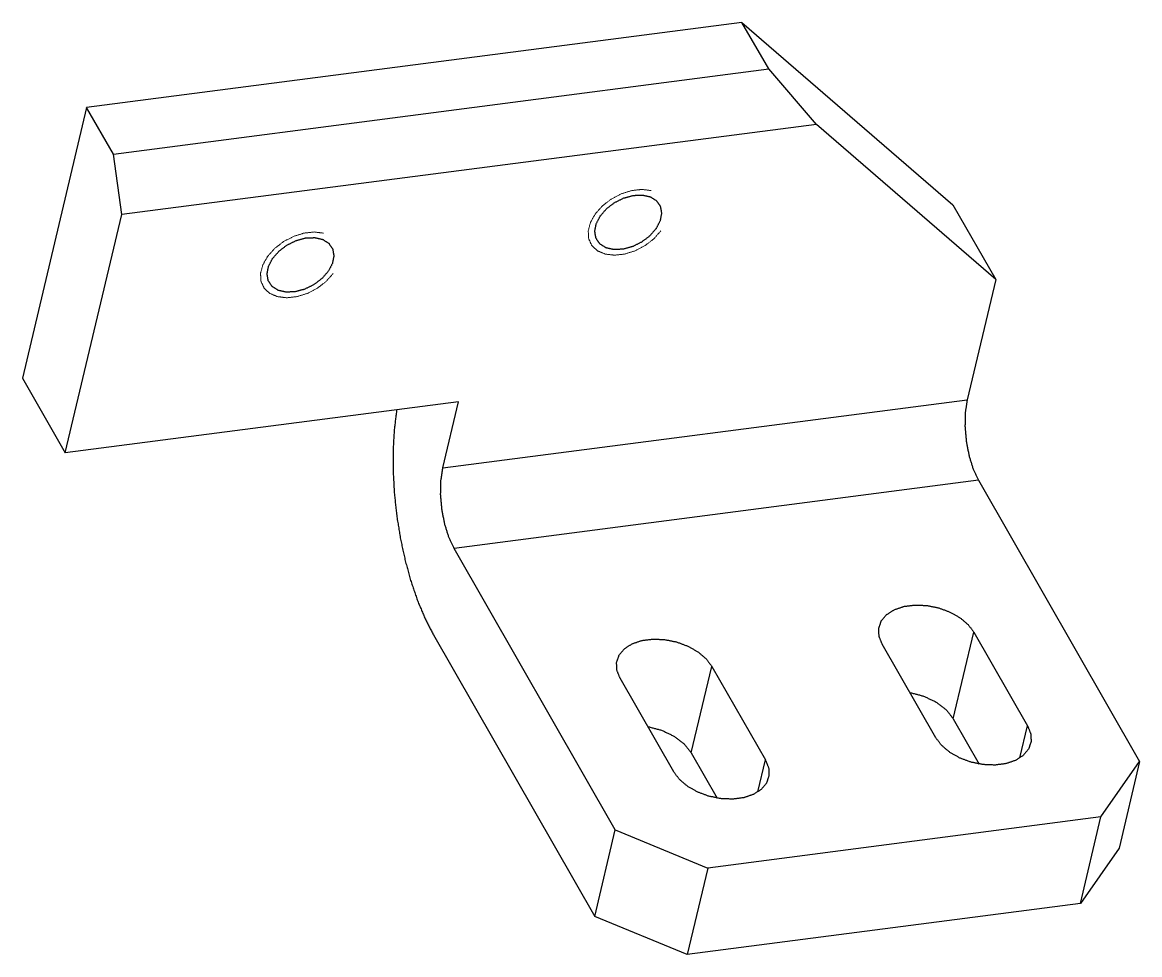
# Model space of a CAD drawing. Header units: millimetres. Extents: x 0 to 420, y 0 to 297.
# Drawn here: x 250.4 to 328, y 85.4 to 150.1 of the extents above; entities that cross this region are included whole.
import ezdxf

# ---------------------------------------------------------------- set-up
doc = ezdxf.new("R2010")
doc.units = ezdxf.units.MM
doc.layers.add('1', color=7, linetype='Continuous', true_color=0xffffff)

msp = doc.modelspace()

# ---------------------------------------------------------------- linework, layer by layer
at = {"layer": '1', "color": 30, "linetype": 'Continuous', "lineweight": 25}
for p, q in [((300.397, 150.138), (254.874, 144.223)), ((300.397, 150.138), (315.039, 137.458)), ((302.263, 146.897), (300.397, 150.138)), ((256.74, 140.983), (302.263, 146.897)), ((305.579, 143.05), (302.263, 146.897)), ((254.874, 144.223), (250.415, 125.417)), ((256.74, 140.983), (254.874, 144.223)), ((305.579, 143.05), (257.324, 136.781)), ((318.024, 132.273), (305.579, 143.05)), ((257.324, 136.781), (256.74, 140.983)), ((315.039, 137.458), (318.024, 132.273)), ((253.4, 120.232), (257.324, 136.781)), ((318.024, 132.273), (316.045, 123.924)), ((250.415, 125.417), (253.4, 120.232)), ((280.714, 123.78), (253.4, 120.232)), ((279.626, 119.193), (316.045, 123.924)), ((279.626, 119.193), (280.714, 123.78)), ((316.82, 118.329), (280.401, 113.598)), ((316.82, 118.329), (328.022, 98.783)), ((291.603, 94.052), (280.401, 113.598)), ((278.966, 107.594), (290.176, 88.034)), ((315.079, 101.764), (316.514, 107.768)), ((316.514, 107.768), (320.241, 101.265)), ((313.867, 100.437), (310.141, 106.94)), ((296.87, 99.398), (298.305, 105.402)), ((298.305, 105.402), (302.031, 98.9)), ((295.658, 98.072), (291.932, 104.574)), ((315.079, 101.764), (316.884, 98.615)), ((319.709, 99.041), (320.241, 101.265)), ((296.87, 99.398), (298.675, 96.249)), ((301.5, 96.675), (302.031, 98.9)), ((325.333, 94.94), (328.022, 98.783)), ((328.022, 98.783), (326.595, 92.765)), ((325.333, 94.94), (298.019, 91.392)), ((323.906, 88.922), (325.333, 94.94)), ((290.176, 88.034), (291.603, 94.052)), ((291.603, 94.052), (298.019, 91.392)), ((326.595, 92.765), (323.906, 88.922)), ((298.019, 91.392), (296.592, 85.374)), ((323.906, 88.922), (296.592, 85.374)), ((296.592, 85.374), (290.176, 88.034))]:
    msp.add_line(p, q, dxfattribs=at)
at = {"layer": '1', "color": 30, "linetype": 'Continuous', "lineweight": 13}
for points, knots in [([(294.774, 135.656), (294.282, 135.105), (293.67, 134.631), (292.976, 134.268), (292.251, 134.04), (291.541, 133.962), (290.897, 134.04), (290.361, 134.268), (289.971, 134.631), (289.753, 135.105), (289.721, 135.656), (289.879, 136.247), (290.215, 136.838), (290.706, 137.389), (291.319, 137.862), (292.012, 138.225), (292.738, 138.453), (293.447, 138.531), (294.091, 138.453)], [0, 0, 0.059924, 0.122792, 0.186315, 0.248098, 0.306034, 0.358732, 0.405997, 0.449269, 0.491574, 0.536381, 0.586061, 0.641266, 0.70119, 0.764058, 0.827581, 0.889364, 0.9473, 1, 1]), ([(272.012, 132.698), (271.521, 132.148), (270.908, 131.674), (270.215, 131.311), (269.489, 131.083), (268.78, 131.005), (268.135, 131.083), (267.6, 131.311), (267.21, 131.674), (266.991, 132.148), (266.96, 132.698), (267.117, 133.29), (267.453, 133.881), (267.944, 134.432), (268.557, 134.905), (269.25, 135.268), (269.976, 135.496), (270.685, 135.574), (271.33, 135.496)], [0, 0, 0.059924, 0.122792, 0.186315, 0.248098, 0.306035, 0.358733, 0.405998, 0.44927, 0.491574, 0.536381, 0.586062, 0.641267, 0.701191, 0.764059, 0.827583, 0.889365, 0.947302, 1, 1])]:
    msp.add_open_spline(points, degree=1, knots=knots, dxfattribs=at)
at = {"layer": '1', "color": 30, "linetype": 'Continuous', "lineweight": 25}
for points, knots in [([(290.277, 136.149), (290.175, 135.618), (290.261, 135.137), (290.527, 134.746), (290.953, 134.477), (291.504, 134.351), (292.135, 134.379), (292.795, 134.558), (293.431, 134.874), (293.991, 135.301), (294.429, 135.805), (294.711, 136.344), (294.813, 136.876), (294.728, 137.357), (294.461, 137.748), (294.035, 138.017), (293.484, 138.143), (292.853, 138.115), (292.193, 137.936), (291.557, 137.62), (290.997, 137.193), (290.559, 136.689), (290.277, 136.149)], [0, 0, 0.041152, 0.078267, 0.114228, 0.152532, 0.19548, 0.243492, 0.295481, 0.349439, 0.402963, 0.453731, 0.5, 0.541152, 0.578267, 0.614227, 0.652533, 0.695481, 0.743491, 0.795481, 0.849439, 0.902962, 0.953731, 1, 1]), ([(267.515, 133.192), (267.413, 132.661), (267.499, 132.18), (267.766, 131.789), (268.192, 131.52), (268.743, 131.394), (269.374, 131.422), (270.034, 131.601), (270.669, 131.917), (271.229, 132.344), (271.668, 132.848), (271.95, 133.387), (272.052, 133.919), (271.966, 134.4), (271.699, 134.79), (271.273, 135.06), (270.723, 135.185), (270.091, 135.158), (269.431, 134.979), (268.796, 134.663), (268.236, 134.236), (267.797, 133.732), (267.515, 133.192)], [0, 0, 0.041153, 0.078267, 0.114228, 0.152533, 0.195481, 0.243493, 0.295481, 0.34944, 0.402963, 0.453731, 0.5, 0.541152, 0.578267, 0.614228, 0.652533, 0.695481, 0.743493, 0.795482, 0.84944, 0.902963, 0.953731, 1, 1]), ([(316.045, 123.924), (315.911, 123.058), (315.888, 122.076), (315.977, 121.042), (316.171, 120.029), (316.459, 119.103), (316.82, 118.329)], [0, 0, 0.152275, 0.323211, 0.503553, 0.683045, 0.85152, 1, 1]), ([(276.414, 123.222), (276.247, 121.866), (276.165, 120.419), (276.168, 118.907), (276.257, 117.355), (276.429, 115.789), (276.682, 114.238), (277.012, 112.728), (277.413, 111.284), (277.878, 109.932), (278.398, 108.695), (278.966, 107.594)], [0, 0, 0.084925, 0.175013, 0.269054, 0.365727, 0.463642, 0.561376, 0.657512, 0.750673, 0.839564, 0.923008, 1, 1]), ([(280.401, 113.598), (280.04, 114.372), (279.753, 115.297), (279.558, 116.311), (279.469, 117.344), (279.492, 118.327), (279.626, 119.193)], [0, 0, 0.148479, 0.316955, 0.496448, 0.676788, 0.847723, 1, 1]), ([(310.141, 106.94), (309.921, 107.496), (309.9, 108.045), (310.077, 108.553), (310.444, 108.992), (310.978, 109.335), (311.649, 109.563), (312.417, 109.663), (313.238, 109.628), (314.064, 109.462), (314.848, 109.173), (315.543, 108.778), (316.109, 108.3), (316.514, 107.768)], [0, 0, 0.065871, 0.126283, 0.185546, 0.248457, 0.318351, 0.39633, 0.481604, 0.572074, 0.664867, 0.756801, 0.844806, 0.926364, 1, 1]), ([(291.932, 104.574), (291.712, 105.131), (291.69, 105.679), (291.868, 106.187), (292.235, 106.626), (292.769, 106.969), (293.439, 107.197), (294.207, 107.297), (295.029, 107.263), (295.855, 107.096), (296.638, 106.807), (297.334, 106.412), (297.9, 105.935), (298.305, 105.402)], [0, 0, 0.065872, 0.126284, 0.185547, 0.248457, 0.318351, 0.396331, 0.481604, 0.572074, 0.664868, 0.756801, 0.844806, 0.926364, 1, 1]), ([(312.062, 103.587), (313.017, 103.333), (313.881, 102.921), (314.588, 102.383), (315.079, 101.764)], [0, 0, 0.272543, 0.536888, 0.781762, 1, 1]), ([(293.853, 101.221), (294.807, 100.967), (295.672, 100.555), (296.378, 100.018), (296.87, 99.398)], [0, 0, 0.272542, 0.536887, 0.781762, 1, 1]), ([(320.241, 101.265), (320.46, 100.709), (320.482, 100.16), (320.304, 99.652), (319.938, 99.214), (319.404, 98.87), (318.733, 98.642), (317.965, 98.542), (317.144, 98.577), (316.317, 98.743), (315.534, 99.032), (314.839, 99.427), (314.272, 99.905), (313.867, 100.437)], [0, 0, 0.065871, 0.126283, 0.185545, 0.248458, 0.31835, 0.396329, 0.481605, 0.572074, 0.664866, 0.756801, 0.844805, 0.926362, 1, 1]), ([(302.031, 98.9), (302.251, 98.343), (302.273, 97.795), (302.095, 97.286), (301.728, 96.848), (301.194, 96.505), (300.524, 96.276), (299.755, 96.177), (298.934, 96.211), (298.108, 96.378), (297.324, 96.667), (296.629, 97.062), (296.063, 97.539), (295.658, 98.072)], [0, 0, 0.065872, 0.126284, 0.185546, 0.248458, 0.318352, 0.396331, 0.481605, 0.572074, 0.664868, 0.756801, 0.844804, 0.926362, 1, 1])]:
    msp.add_open_spline(points, degree=1, knots=knots, dxfattribs=at)

doc.saveas('drawing.dxf')
